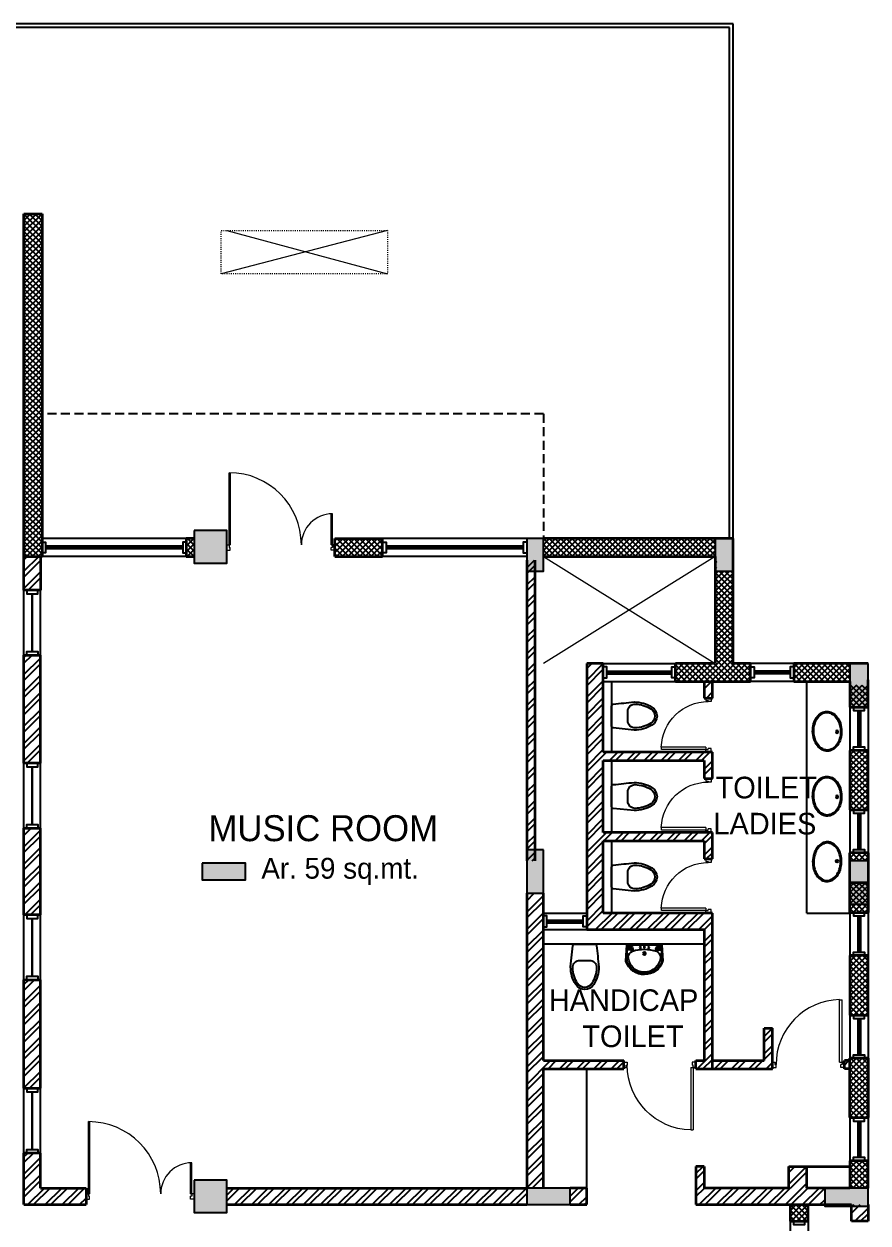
# Model space of a CAD drawing. Header units: millimetres. Extents: x -276609 to 1081398, y -453808 to 472098.
# Drawn here: x 501162 to 512862, y 24255 to 40870 of the extents above; entities that cross this region are included whole.
import ezdxf

# ---------------------------------------------------------------- set-up
doc = ezdxf.new("R2010")
doc.units = ezdxf.units.MM
doc.header["$MEASUREMENT"] = 0
doc.linetypes.add('ACAD_ISO03W100', pattern=[30, 12, -18])
doc.linetypes.add('HIDDEN', pattern=[0.375, 0.25, -0.125])
for name, color, linetype, lineweight in [('A-BEAM-1-8', 8, 'HIDDEN', 9), ('A-Detail Lines', 241, 'Continuous', 25), ('A-Door', 4, 'Continuous', 9), ('A-Wall Sec', 1, 'Continuous', 20), ('S-Concrete', 40, 'Continuous', 25), ('SWING LINES', 131, 'ACAD_ISO03W100', 9)]:
    doc.layers.add(name, color=color, linetype=linetype, lineweight=lineweight)
for name, color, linetype in [('A-Elevation', 4, 'Continuous'), ('A-Railing', 4, 'Continuous'), ('A-Sanitory', 181, 'Continuous'), ('A-Wall Patt', 8, 'Continuous'), ('A-Window', 4, 'Continuous'), ('AREA', 7, 'Continuous'), ('S-Conc Patt', 9, 'Continuous'), ('text', 252, 'Continuous')]:
    doc.layers.add(name, color=color, linetype=linetype)
doc.styles.get("Standard").update_dxf_attribs({"font": ''})
doc.styles.get('Standard').set_extended_font_data('Gill Sans MT')
pattern_1 = [(45, (-3066.9, 75084.49), (-119.32427, 119.32427), []), (45, (-2987.35, 75084.49), (-119.32427, 119.32427), [])]

# ---------------------------------------------------------------- blocks, each defined once
blk = doc.blocks.new('basin2')
for points in [[(278, -206, 0.12976), (261, -133, 0.106426), (201, -63, 0.084431), (116, -18, 0.073534), (7, 0, 0.073534), (-102, -14, 0.084431), (-188, -55, 0.106426), (-251, -122, 0.12976), (-272, -195, 0.12976), (-254, -269, 0.106426), (-194, -339, 0.084431), (-109, -383, 0.073534), (-1, -402, 0.073534), (108, -388, 0.084431), (195, -347, 0.106426), (258, -279, 0.12976)], [(263, -201, 0.119977), (247, -140, 0.106426), (192, -75, 0.084431), (111, -33, 0.073534), (7, -15, 0.073534), (-97, -28, 0.084431), (-180, -67, 0.106426), (-238, -130, 0.12976), (-257, -196, 0.009633), (-257, -201, 0.119977), (-240, -262, 0.106426), (-185, -327, 0.084431), (-104, -369, 0.073534), (0, -387, 0.073534), (104, -373, 0.084431), (187, -334, 0.106426), (245, -272, 0.12976), (263, -206, 0.009633)]]:
    blk.add_lwpolyline(points, format="xyb", close=True)
for radius in [17.8, 12.2]:
    blk.add_circle((-4, -64), radius)
blk = doc.blocks.new('basin9')
for points in [[(-3, -412, 0.340881), (255, -229, 0.074195), (255, -226), (242, 0), (-242, 0), (-255, -223, 0.082611), (-253, -232, 0.330812), (-3, -412)], [(0, -382, 0.391482), (225, -169, 0.252869), (166, -89, 0.087242), (0, -63, 0.079484), (-166, -89, 0.2542), (-224, -169, 0.39026), (0, -382)], [(-218, -50, -0.907437), (-215, -46), (-191, -65, -0.907437), (-194, -69)], [(-208, -42, -0.907437), (-205, -38), (-181, -57, -0.907437), (-185, -61)], [(-199, -34, -0.907437), (-196, -30), (-172, -49, -0.907437), (-175, -53)], [(199, -34, 0.907437), (196, -30), (172, -49, 0.907437), (175, -53)], [(208, -42, 0.907437), (205, -38), (181, -57, 0.907437), (185, -61)], [(218, -50, 0.907437), (215, -46), (191, -65, 0.907437), (194, -69)]]:
    blk.add_lwpolyline(points, format="xyb", close=True)
for points in [[(-151, -84), (-157, -75, -0.183787), (-158, -68, 0.126662), (-159, -62), (-167, -36, 0.35453), (-179, -25), (-222, -25, 0.414214), (-232, -35), (-243, -231, 0.329849), (-2, -402, 0.338736), (245, -227, 0.075632), (245, -224), (232, -35, 0.414214), (222, -25), (179, -25, 0.35453), (167, -36), (159, -62, 0.126662), (158, -68, -0.183787), (157, -75), (151, -84)], [(-157, -86), (-159, -84, 0.220542), (-166, -79), (-222, -71, -0.361119), (-234, -60)], [(157, -86), (159, -84, -0.220542), (166, -79), (222, -71, 0.358803), (234, -59, 0.358803)]]:
    blk.add_lwpolyline(points, format="xyb")
for centre, radius in [((-60, -40), 10.1), ((0, -122), 19.6), ((0, -122), 15.3), ((0, -31), 10.1), ((58, -38), 10.1)]:
    blk.add_circle(centre, radius)
blk = doc.blocks.new('wc-wh')
at = {"color": 0, "linetype": 'ByBlock'}
for points in [[(315, 195), (22, 165, 0.384412), (0, 140), (0, -140, 0.383904), (22, -165, 0.001434), (314, -195, 0.140641), (560, -125, 0.259738), (630, 0, 0.259738), (560, 125, 0.139471)], [(225, 65), (225, -65, 0.422961), (328, -165, 0.13189), (544, -100, 0.259738), (600, 0, 0.259738), (544, 100, 0.13189), (328, 165, 0.422961)]]:
    blk.add_lwpolyline(points, format="xyb", close=True, dxfattribs=at)
blk.add_arc((316, -170), 25, 264.2811, 270.16, dxfattribs=at)
blk = doc.blocks.new('din v1')
at = {"layer": 'A-Window', "color": 2, "lineweight": 60}
blk.add_line((474051, 158052), (474051, 157552), dxfattribs=at)
at = {"layer": 'A-Window'}
for points in [[(473926, 158102), (473926, 157502)], [(473976, 158102), (473976, 158052), (474126, 158052), (474126, 158102)], [(474176, 158102), (474176, 157502)], [(473976, 157502), (473976, 157552), (474126, 157552), (474126, 157502)]]:
    blk.add_lwpolyline(points, dxfattribs=at)
blk = doc.blocks.new('din w1')
at = {"layer": 'A-Window', "color": 2, "lineweight": 60}
blk.add_line((476279, 163779), (476779, 163779), dxfattribs=at)
at = {"layer": 'A-Window'}
for points in [[(476229, 163904), (476829, 163904)], [(476229, 163704), (476279, 163704), (476279, 163854), (476229, 163854)], [(476829, 163704), (476779, 163704), (476779, 163854), (476829, 163854)], [(476229, 163654), (476829, 163654)]]:
    blk.add_lwpolyline(points, dxfattribs=at)
blk = doc.blocks.new('din v2')
at = {"layer": 'A-Window', "color": 2, "lineweight": 60}
blk.add_line((477919, 162849), (478819, 162849), dxfattribs=at)
at = {"layer": 'A-Window'}
for points in [[(477869, 162974), (478869, 162974)], [(477869, 162774), (477919, 162774), (477919, 162924), (477869, 162924)], [(478869, 162774), (478819, 162774), (478819, 162924), (478869, 162924)], [(477869, 162724), (478869, 162724)]]:
    blk.add_lwpolyline(points, dxfattribs=at)
blk = doc.blocks.new('ABL_Door_S - 750 x 2100-5-3 Second Floor Lvl')
at = {"layer": 'A-Door', "color": 5, "lineweight": 18}
for p, q in [((-375, 38), (-325, 38)), ((-375, -38), (-375, 38)), ((-325, 38), (-325, -3)), ((325, 38), (325, -3)), ((375, 38), (325, 38)), ((375, -38), (375, 38)), ((-375, -38), (-340, -38)), ((-340, -3), (-325, -3)), ((-340, -38), (-340, -3)), ((-340, -38), (-340, -652)), ((-305, -38), (-340, -38)), ((-305, -38), (-305, -652)), ((340, -3), (325, -3)), ((340, -38), (340, -3)), ((375, -38), (340, -38))]:
    blk.add_line(p, q, dxfattribs=at)
blk.add_lwpolyline([(-340, -652), (-305, -652)], dxfattribs=at)
at = {"layer": 'A-Door', "lineweight": 18}
blk.add_arc((-325, -3), 650, 271.7632, 0, dxfattribs=at)
blk = doc.blocks.new('ABL_Door_S - 1000 x 2100-11-3 Second Floor Lvl')
at = {"layer": 'A-Door', "color": 5}
for p, q in [((-500, 38), (-450, 38)), ((-500, -38), (-500, 38)), ((-450, 38), (-450, -3)), ((450, 38), (450, -3)), ((500, 38), (450, 38)), ((500, -38), (500, 38)), ((-500, -38), (-465, -38)), ((-465, -3), (-450, -3)), ((-465, -38), (-465, -3)), ((-430, -38), (-465, -38)), ((465, -3), (450, -3)), ((465, -38), (465, -3)), ((500, -38), (465, -38))]:
    blk.add_line(p, q, dxfattribs=at)
at = {"layer": 'A-Door', "color": 5, "lineweight": 18}
for p, q in [((-465, -38), (-465, -902)), ((-430, -38), (-430, -902)), ((-430, -902), (-465, -902))]:
    blk.add_line(p, q, dxfattribs=at)
at = {"layer": 'A-Door'}
blk.add_arc((-450, -3), 900, 271.2733, 0, dxfattribs=at)
blk = doc.blocks.new('Big Door Garbage')
at = {"layer": 'A-Door', "color": 5, "lineweight": 18}
for p, q in [((-12550, 128778), (-12500, 128778)), ((-12550, 128703), (-12550, 128778)), ((-12500, 128778), (-12500, 128738)), ((-11100, 128778), (-11100, 128738)), ((-11050, 128778), (-11100, 128778)), ((-11050, 128703), (-11050, 128778)), ((-12550, 128703), (-12515, 128703)), ((-12515, 128738), (-12500, 128738)), ((-12515, 128703), (-12515, 128738)), ((-12515, 128703), (-12515, 128273)), ((-12499, 128703), (-12515, 128703)), ((-12499, 128703), (-12499, 128273)), ((-11101, 128703), (-11101, 127703)), ((-11101, 128703), (-11085, 128703)), ((-11085, 128738), (-11100, 128738)), ((-11085, 128703), (-11085, 128738)), ((-11050, 128703), (-11085, 128703)), ((-11085, 128703), (-11085, 127703))]:
    blk.add_line(p, q, dxfattribs=at)
at = {"layer": 'A-Door', "lineweight": 18}
for centre, radius, start, end in [((-12515, 128703), 430, 270, 0), ((-11085, 128703), 1000, 180, 270)]:
    blk.add_arc(centre, radius, start, end, dxfattribs=at)
blk = doc.blocks.new('din w6')
at = {"layer": 'A-Window', "color": 2, "lineweight": 30}
blk.add_line((50, 125), (850, 125), dxfattribs=at)
at = {"layer": 'A-Window'}
for points in [[(0, 240), (900, 240)], [(0, 200), (50, 200), (50, 50), (0, 50)], [(900, 200), (850, 200), (850, 50), (900, 50)], [(0, 10), (900, 10)]]:
    blk.add_lwpolyline(points, dxfattribs=at)

msp = doc.modelspace()

# ---------------------------------------------------------------- hatches: boundary and pattern name
at = {"layer": 'A-Wall Patt'}
h = msp.add_hatch(dxfattribs=at)
h.set_pattern_fill('ANSI37', color=256, scale=450, style=0)
h.set_pattern_definition([(45, (440.71, 78999.214), (-39.7747564, 39.7747564), []), (135, (440.71, 78999.214), (-39.7747564, -39.7747564), [])])
h.paths.add_polyline_path([(506131.9, 33739.7), (505471.9, 33739.7), (505471.9, 33489.7), (506131.9, 33489.7)])
h.paths.add_polyline_path([(510741.9, 33739.7), (508361.9, 33739.7), (508361.9, 33489.7), (510741.9, 33489.7)])
h.paths.add_polyline_path([(512611.9, 26537.2), (512611.9, 25714.7), (512861.9, 25714.7), (512861.9, 26537.2)])
h.paths.add_polyline_path([(504636.1, 16709.7), (504636.1, 16959.7), (503896.9, 16959.7), (503896.9, 16709.7)])
h.paths.add_polyline_path([(507036.1, 16709.7), (507036.1, 16959.7), (505236.1, 16959.7), (505236.1, 16709.7)])
h.paths.add_polyline_path([(512861.9, 19474.7), (512611.9, 19474.7), (512611.9, 18689.7), (512861.9, 18689.7)])
h.paths.add_polyline_path([(512861.9, 21209.7), (512611.9, 21209.7), (512611.9, 20674.7), (512861.9, 20674.7)])
h.paths.add_polyline_path([(512031.9, 21669.7), (511781.9, 21669.7), (511781.9, 21439.7), (512031.9, 21439.7)])
h.paths.add_polyline_path([(512031.9, 24509.7), (511781.9, 24509.7), (511781.9, 24279.7), (512031.9, 24279.7)])
h.paths.add_polyline_path([(512861.9, 25114.5), (512611.9, 25114.5), (512611.9, 24739.7), (512861.9, 24739.7)])
h.paths.add_polyline_path([(512861.9, 27959.7), (512611.9, 27959.7), (512611.9, 27137.2), (512861.9, 27137.2)])
h.paths.add_polyline_path([(512861.9, 28974.7), (512611.9, 28974.7), (512611.9, 28559.7), (512861.9, 28559.7)])
h.paths.add_polyline_path([(512861.9, 29382.2), (512611.9, 29382.2), (512611.9, 29274.7), (512861.9, 29274.7)])
h.paths.add_polyline_path([(512861.9, 29982.2), (512861.9, 30804.7), (512611.9, 30804.7), (512611.9, 29982.2)])
h.paths.add_polyline_path([(512861.9, 31709.7), (512611.9, 31709.7), (512611.9, 31404.7), (512861.9, 31404.7)])
h.paths.add_polyline_path([(512611.9, 31759.7), (512611.9, 32009.7), (511831.9, 32009.7), (511831.9, 31759.7)])
h.paths.add_polyline_path([(501411.9, 33489.7), (501411.9, 38239.7), (501161.9, 38239.7), (501161.9, 33489.7)])
h.paths.add_polyline_path([(508396.9, 16939.7), (508546.9, 16939.7), (508546.9, 16709.7), (509436.1, 16709.7), (509436.1, 16959.7), (508396.9, 16959.7)])
h.paths.add_polyline_path([(507946.9, 16709.7), (507946.9, 16939.7), (508096.9, 16939.7), (508096.9, 16959.7), (507636.1, 16959.7), (507636.1, 16709.7)])
h.paths.add_polyline_path([(512631.9, 17009.7), (512631.9, 17309.7), (512861.9, 17309.7), (512861.9, 17489.7), (512611.9, 17489.7), (512611.9, 17009.7)])
h.paths.add_polyline_path([(503521.9, 33489.7), (503521.9, 33739.7), (503411.9, 33739.7), (503411.9, 33489.7)])
h.paths.add_polyline_path([(510761.9, 33289.7), (510761.9, 33439.7), (510741.9, 33439.7), (510741.9, 32009.7), (510191.9, 32009.7), (510191.9, 31759.7), (511231.9, 31759.7), (511231.9, 32009.7), (510991.9, 32009.7), (510991.9, 33289.7)])
h.paths.add_polyline_path([(512436.1, 16959.7), (512436.1, 16709.7), (512611.9, 16709.7), (512611.9, 16959.7)])
h.paths.add_polyline_path([(511836.1, 16709.7), (511836.1, 16959.7), (510036.1, 16959.7), (510036.1, 16709.7)])
h = msp.add_hatch(dxfattribs=at)
h.set_pattern_fill('ANSI32', color=256, scale=450, angle=360, style=0)
h.set_pattern_definition(pattern_1)
h.paths.add_polyline_path([(512861.9, 24509.7), (512746.9, 24509.7), (512746.9, 24279.7), (512861.9, 24279.7)])
h.paths.add_polyline_path([(512746.9, 24509.7), (512631.9, 24509.7), (512631.9, 24279.7), (512746.9, 24279.7)])
h.paths.add_polyline_path([(501391.9, 33489.7), (501161.9, 33489.7), (501161.9, 33024.7), (501391.9, 33024.7)])
h.paths.add_polyline_path([(501391.9, 32124.7), (501161.9, 32124.7), (501161.9, 31259.7), (501161.9, 30624.7), (501391.9, 30624.7), (501391.9, 31374.7)])
h.paths.add_polyline_path([(501391.9, 29724.7), (501161.9, 29724.7), (501161.9, 28524.7), (501391.9, 28524.7)])
h.paths.add_polyline_path([(501391.9, 27624.7), (501161.9, 27624.7), (501161.9, 26124.7), (501391.9, 26124.7)])
h.paths.add_polyline_path([(503971.9, 24739.7), (503971.9, 24509.7), (508131.9, 24509.7), (508131.9, 24739.7)])
h.paths.add_polyline_path([(502021.9, 24509.7), (502021.9, 24739.7), (501391.9, 24739.7), (501391.9, 25224.7), (501161.9, 25224.7), (501161.9, 24509.7)])
h.paths.add_polyline_path([(508731.9, 24739.7), (508731.9, 24509.7), (508961.9, 24509.7), (508961.9, 24739.7)])
h.paths.add_polyline_path([(512261.9, 24509.7), (512261.9, 24739.7), (512011.9, 24739.7), (512011.9, 25039.5), (511761.9, 25039.5), (511761.9, 24739.7), (510591.9, 24739.7), (510591.9, 25039.5), (510476.9, 25039.5), (510476.9, 24509.7)])
h = msp.add_hatch(dxfattribs=at)
h.set_pattern_fill('ANSI32', color=256, scale=450, angle=360, style=0)
h.set_pattern_definition(pattern_1)
h.paths.add_polyline_path([(508246.9, 29274.7), (508246.9, 33439.7), (508131.9, 33439.7), (508131.9, 29274.7)])
h = msp.add_hatch(dxfattribs=at)
h.set_pattern_fill('ANSI32', color=256, scale=450, angle=360, style=0)
h.set_pattern_definition(pattern_1)
h.paths.add_polyline_path([(510706.9, 31759.7), (510591.9, 31759.7), (510591.9, 31529.7), (510706.9, 31529.7)])
h.paths.add_polyline_path([(512611.9, 26504.7), (512536.9, 26504.7), (512536.9, 26389.7), (512611.9, 26389.7)])
h.paths.add_polyline_path([(511536.9, 26954.7), (511421.9, 26954.7), (511421.9, 26504.7), (510706.9, 26504.7), (510706.9, 26389.7), (511536.9, 26389.7)])
h.paths.add_polyline_path([(510706.9, 27971.8), (510591.9, 27971.8), (510591.9, 26504.7), (510475.2, 26504.7), (510475.2, 26389.7), (510706.9, 26389.7)])
h.paths.add_polyline_path([(510706.9, 29664.7), (509191.9, 29664.7), (509191.9, 29549.7), (510591.9, 29549.7), (510591.9, 29299.7), (510706.9, 29299.7)])
h.paths.add_polyline_path([(510706.9, 30779.7), (509191.9, 30779.7), (509191.9, 30664.7), (510591.9, 30664.7), (510591.9, 30414.7), (510706.9, 30414.7)])
h.paths.add_polyline_path([(509191.9, 30779.7), (509191.9, 31894.7), (508961.9, 31894.7), (508961.9, 29124.7), (509191.9, 29124.7), (509191.9, 29664.7)])
h.paths.add_polyline_path([(509191.9, 32009.7), (508961.9, 32009.7), (508961.9, 31894.7), (509191.9, 31894.7)])
h.paths.add_polyline_path([(508961.9, 28549.7), (508961.9, 28549.7), (508961.9, 28319.7), (508961.9, 28319.7)])
edge = h.paths.add_edge_path()
edge.add_line((510706.9, 28549.7), (509191.9, 28549.7))
edge.add_line((509191.9, 28549.7), (509191.9, 28909.7))
edge.add_arc((509216.9, 28909.8), 25, 179.99997, 180.14091, ccw=False)
edge.add_line((509191.9, 28909.8), (509191.9, 29124.7))
edge.add_line((509191.9, 29124.7), (508961.9, 29124.7))
edge.add_line((508961.9, 29124.7), (508961.9, 28319.7))
edge.add_line((508961.9, 28319.7), (510591.9, 28319.7))
edge.add_line((510591.9, 28319.7), (510591.9, 27971.8))
edge.add_line((510591.9, 27971.8), (510706.9, 27971.8))
edge.add_line((510706.9, 27971.8), (510706.9, 28549.7))
h.paths.add_polyline_path([(510476.9, 28434.9), (510478, 28434.9), (510478, 28434.6), (510476.9, 28434.6)], flags=16)
h = msp.add_hatch(dxfattribs=at)
h.set_pattern_fill('ANSI32', color=256, scale=450, angle=360, style=0)
h.set_pattern_definition(pattern_1)
h.paths.add_polyline_path([(508361.9, 27971.8), (508246.9, 27971.8), (508246.9, 25813.5), (508361.9, 25829.7), (508361.9, 26389.7), (509476.9, 26389.7), (509476.9, 26504.7), (508361.9, 26504.7)])
h.paths.add_polyline_path([(508246.9, 27971.8), (508131.9, 27971.8), (508131.9, 25832.1, -0.0648261), (508136.4, 25797.8), (508246.9, 25813.5)])
h.paths.add_polyline_path([(508246.9, 25531), (508136.4, 25486, -0.0648261), (508131.9, 25451.8), (508131.9, 24739.7), (508246.9, 24739.7)])
h.paths.add_polyline_path([(508361.9, 25577.9), (508246.9, 25531), (508246.9, 24739.7), (508361.9, 24739.7)])
h.paths.add_polyline_path([(508361.9, 25829.7), (508246.9, 25813.5), (508246.9, 25531), (508361.9, 25577.9)])
h.paths.add_polyline_path([(508246.9, 25813.5), (508136.4, 25797.8, -0.0648261), (508131.9, 25763.6), (508131.9, 25520.2, -0.0648261), (508136.4, 25486), (508246.9, 25531)])
edge = h.paths.add_edge_path()
edge.add_line((508345.2, 28824.7), (508246.9, 28824.7))
edge.add_line((508246.9, 28824.7), (508246.9, 27971.8))
edge.add_line((508246.9, 27971.8), (508361.9, 27971.8))
edge.add_line((508361.9, 27971.8), (508361.9, 28766.2))
edge.add_arc((508592.1, 28863.6), 250, 188.94005, 202.93316, ccw=False)
h.paths.add_polyline_path([(508246.9, 28824.7), (508131.9, 28824.7), (508131.9, 27971.8), (508246.9, 27971.8)])
at = {"layer": 'S-Conc Patt'}
for points in [[(503521.9, 33849.7), (503521.9, 33399.7), (503971.9, 33399.7), (503971.9, 33849.7)], [(508131.9, 33289.7), (508361.9, 33289.7), (508361.9, 33739.7), (508131.9, 33739.7)], [(510741.9, 33289.7), (510991.9, 33289.7), (510991.9, 33739.7), (510741.9, 33739.7)], [(512861.9, 32009.7), (512611.9, 32009.7), (512611.9, 31409.7), (512861.9, 31409.7)], [(508361.9, 29424.7), (508131.9, 29424.7), (508131.9, 28824.7), (508361.9, 28824.7)], [(512861.9, 29274.7), (512611.9, 29274.7), (512611.9, 28674.7), (512861.9, 28674.7)], [(503631.9, 29239.7), (503631.9, 29009.7), (504231.9, 29009.7), (504231.9, 29239.7)], [(503521.9, 24849.7), (503521.9, 24399.7), (503971.9, 24399.7), (503971.9, 24849.7)], [(508131.9, 24739.7), (508131.9, 24509.7), (508731.9, 24509.7), (508731.9, 24739.7)], [(512261.9, 24739.7), (512261.9, 24489.7), (512861.9, 24489.7), (512861.9, 24739.7)]]:
    msp.add_hatch(color=8, dxfattribs=at).paths.add_polyline_path(points)

# ---------------------------------------------------------------- linework, layer by layer
at = {"layer": 'A-BEAM-1-8', "linetype": 'Continuous', "ltscale": 500}
for p, q in [((506201.9, 38009.7), (503896.9, 37409.7)), ((503971.9, 38009.7), (506201.9, 37409.7)), ((510741.9, 33489.7), (508361.9, 32009.7)), ((508361.9, 33489.7), (510741.9, 32009.7))]:
    msp.add_line(p, q, dxfattribs=at)
at = {"layer": 'A-Detail Lines', "linetype": 'HIDDEN', "ltscale": 500}
for q in [(501411.9, 35469.7), (508361.9, 33739.7)]:
    msp.add_line((508361.9, 35469.7), q, dxfattribs=at)
at = {"layer": 'A-Elevation'}
for p, q in [((509306.9, 31759.7), (509306.9, 30779.7)), ((512011.9, 28549.7), (512011.9, 31759.7)), ((509306.9, 30664.7), (509306.9, 29664.7)), ((509306.9, 29549.7), (509306.9, 28549.7)), ((512011.9, 28549.7), (512611.9, 28549.7)), ((510591.9, 28119.7), (508361.9, 28119.7)), ((508961.9, 24739.7), (508961.9, 26389.7)), ((511781.9, 24279.7), (511781.9, 21669.7)), ((512031.9, 24279.7), (512031.9, 21669.7))]:
    msp.add_line(p, q, dxfattribs=at)
at = {"layer": 'A-Railing'}
for p, q in [((510991.9, 40869.7), (496991.9, 40869.7)), ((510941.9, 40819.7), (496991.9, 40819.7)), ((510941.9, 33739.7), (510941.9, 40819.7)), ((510991.9, 33739.7), (510991.9, 40869.7))]:
    msp.add_line(p, q, dxfattribs=at)
at = {"layer": 'A-Wall Sec', "lineweight": 35}
for p, q in [((501161.9, 33024.7), (501161.9, 38239.7)), ((501161.9, 38239.7), (501411.9, 38239.7)), ((501411.9, 38239.7), (501411.9, 33489.7)), ((503411.9, 33739.7), (503411.9, 33489.7)), ((503521.9, 33739.7), (503411.9, 33739.7)), ((505471.9, 33739.7), (506131.9, 33739.7)), ((505471.9, 33489.7), (505471.9, 33739.7)), ((506131.9, 33489.7), (506131.9, 33739.7)), ((510991.9, 33739.7), (508361.9, 33739.7)), ((510991.9, 32009.7), (510991.9, 33739.7)), ((501161.9, 33489.7), (501411.9, 33489.7)), ((501391.9, 33489.7), (501391.9, 33024.7)), ((503411.9, 33489.7), (503521.9, 33489.7)), ((505471.9, 33489.7), (506131.9, 33489.7)), ((508131.9, 33439.7), (508131.9, 29274.7)), ((508246.9, 29274.7), (508246.9, 33439.7)), ((508361.9, 33489.7), (510741.9, 33489.7)), ((510741.9, 33489.7), (510741.9, 32009.7)), ((501391.9, 33024.7), (501161.9, 33024.7)), ((501161.9, 32124.7), (501391.9, 32124.7)), ((501161.9, 30624.7), (501161.9, 32124.7)), ((501391.9, 30624.7), (501391.9, 32124.7)), ((509191.9, 32009.7), (508961.9, 32009.7)), ((508961.9, 32009.7), (508961.9, 28549.7)), ((509191.9, 30779.7), (509191.9, 32009.7)), ((510741.9, 32009.7), (510191.9, 32009.7)), ((510191.9, 31759.7), (510191.9, 32009.7)), ((511231.9, 32009.7), (510991.9, 32009.7)), ((511231.9, 31759.7), (511231.9, 32009.7)), ((512861.9, 32009.7), (511831.9, 32009.7)), ((511831.9, 32009.7), (511831.9, 31759.7)), ((510191.9, 31759.7), (511231.9, 31759.7)), ((510591.9, 31759.7), (510591.9, 31529.7)), ((510706.9, 31529.7), (510706.9, 31759.7)), ((511831.9, 31759.7), (512611.9, 31759.7)), ((512611.9, 31759.7), (512611.9, 31404.7)), ((512861.9, 31404.7), (512861.9, 31779.7)), ((510591.9, 31529.7), (510706.9, 31529.7)), ((512611.9, 31404.7), (512861.9, 31404.7)), ((510706.9, 30779.7), (509191.9, 30779.7)), ((510706.9, 30414.7), (510706.9, 30779.7)), ((512861.9, 30804.7), (512611.9, 30804.7)), ((512611.9, 30804.7), (512611.9, 29982.2)), ((512861.9, 29982.2), (512861.9, 30804.7)), ((501391.9, 30624.7), (501161.9, 30624.7)), ((509191.9, 30664.7), (510591.9, 30664.7)), ((509191.9, 29664.7), (509191.9, 30664.7)), ((510591.9, 30664.7), (510591.9, 30414.7)), ((510591.9, 30414.7), (510706.9, 30414.7)), ((512611.9, 29982.2), (512861.9, 29982.2)), ((501161.9, 28524.7), (501161.9, 29724.7)), ((501161.9, 29724.7), (501391.9, 29724.7)), ((501391.9, 28524.7), (501391.9, 29724.7)), ((510706.9, 29664.7), (509191.9, 29664.7)), ((510706.9, 29299.7), (510706.9, 29664.7)), ((509191.9, 29549.7), (510591.9, 29549.7)), ((509191.9, 28549.7), (509191.9, 29549.7)), ((510591.9, 29549.7), (510591.9, 29299.7)), ((510591.9, 29299.7), (510706.9, 29299.7)), ((512861.9, 29382.2), (512611.9, 29382.2)), ((512611.9, 28559.7), (512611.9, 29382.2)), ((512861.9, 29382.2), (512861.9, 28559.7)), ((512611.9, 28974.7), (512861.9, 28974.7)), ((508131.9, 28824.7), (508131.9, 24739.7)), ((508361.9, 26504.7), (508361.9, 28824.7)), ((501391.9, 28524.7), (501161.9, 28524.7)), ((508961.9, 28549.7), (508961.9, 28549.7)), ((508961.9, 28549.7), (508961.9, 28319.7)), ((510706.9, 28549.7), (509191.9, 28549.7)), ((510706.9, 26389.7), (510706.9, 28549.7)), ((512611.9, 28559.7), (512861.9, 28559.7)), ((508961.9, 28319.7), (510591.9, 28319.7)), ((510591.9, 28319.7), (510591.9, 26504.7)), ((512861.9, 27959.7), (512611.9, 27959.7)), ((512611.9, 27959.7), (512611.9, 27137.2)), ((512861.9, 27137.2), (512861.9, 27959.7)), ((501161.9, 26124.7), (501161.9, 27624.7)), ((501161.9, 27624.7), (501391.9, 27624.7)), ((501391.9, 26124.7), (501391.9, 27624.7)), ((512611.9, 27137.2), (512861.9, 27137.2)), ((511421.9, 26504.7), (511421.9, 26954.7)), ((511421.9, 26954.7), (511536.9, 26954.7)), ((511536.9, 26389.7), (511536.9, 26954.7)), ((508361.9, 26504.7), (509476.9, 26504.7)), ((509476.9, 26389.7), (509476.9, 26504.7)), ((510475.2, 26504.7), (510591.9, 26504.7)), ((510475.2, 26389.7), (510475.2, 26504.7)), ((510706.9, 26504.7), (511421.9, 26504.7)), ((512536.9, 26389.7), (512536.9, 26504.7)), ((512611.9, 26504.7), (512536.9, 26504.7)), ((512861.9, 26537.2), (512611.9, 26537.2)), ((512611.9, 25714.7), (512611.9, 26537.2)), ((512861.9, 26537.2), (512861.9, 25714.7)), ((508361.9, 24739.7), (508361.9, 26389.7)), ((508361.9, 26389.7), (509476.9, 26389.7)), ((510475.2, 26389.7), (511536.9, 26389.7)), ((512611.9, 26389.7), (512536.9, 26389.7)), ((501161.9, 26124.7), (501391.9, 26124.7)), ((512611.9, 25714.7), (512861.9, 25714.7)), ((501161.9, 24509.7), (501161.9, 25224.7)), ((501391.9, 25224.7), (501161.9, 25224.7)), ((501391.9, 24739.7), (501391.9, 25224.7)), ((512861.9, 25114.5), (512611.9, 25114.5)), ((512611.9, 25114.5), (512611.9, 24739.7)), ((512861.9, 24739.7), (512861.9, 25114.5)), ((510476.9, 25039.5), (510476.9, 24509.7)), ((510591.9, 25039.5), (510476.9, 25039.5)), ((510591.9, 25039.5), (510591.9, 24739.7)), ((511761.9, 24739.7), (511761.9, 25039.5)), ((511761.9, 25039.5), (512611.9, 25039.5)), ((512011.9, 24739.7), (512011.9, 25039.5)), ((501391.9, 24739.7), (502021.9, 24739.7)), ((502021.9, 24739.7), (502021.9, 24509.7)), ((503971.9, 24739.7), (508131.9, 24739.7)), ((508961.9, 24739.7), (508731.9, 24739.7)), ((508961.9, 24509.7), (508961.9, 24739.7)), ((511761.9, 24739.7), (510591.9, 24739.7)), ((512611.9, 24739.7), (512011.9, 24739.7)), ((501161.9, 24509.7), (502021.9, 24509.7)), ((503971.9, 24509.7), (508131.9, 24509.7)), ((508731.9, 24509.7), (508961.9, 24509.7)), ((510476.9, 24509.7), (511781.9, 24509.7)), ((510476.9, 24509.7), (512631.9, 24509.7)), ((511781.9, 24509.7), (511781.9, 24279.7)), ((512031.9, 24279.7), (512031.9, 24509.7)), ((512631.9, 24279.7), (512631.9, 24509.7)), ((512861.9, 24509.7), (512861.9, 24279.7)), ((511781.9, 24279.7), (512031.9, 24279.7)), ((512861.9, 24279.7), (512631.9, 24279.7))]:
    msp.add_line(p, q, dxfattribs=at)
at = {"layer": 'A-Window', "color": 2, "lineweight": 60}
for p, q in [((503361.9, 33614.7), (501461.9, 33614.7)), ((508081.9, 33614.7), (506181.9, 33614.7)), ((508411.9, 28434.7), (508911.9, 28434.7))]:
    msp.add_line(p, q, dxfattribs=at)
at = {"layer": 'A-Window'}
for points in [[(503411.9, 33739.7), (501411.9, 33739.7)], [(508131.9, 33739.7), (506131.9, 33739.7)], [(501411.9, 33689.7), (501461.9, 33689.7), (501461.9, 33539.7), (501411.9, 33539.7)], [(503411.9, 33689.7), (503361.9, 33689.7), (503361.9, 33539.7), (503411.9, 33539.7)], [(506131.9, 33689.7), (506181.9, 33689.7), (506181.9, 33539.7), (506131.9, 33539.7)], [(508131.9, 33689.7), (508081.9, 33689.7), (508081.9, 33539.7), (508131.9, 33539.7)], [(503411.9, 33489.7), (501411.9, 33489.7)], [(508131.9, 33489.7), (506131.9, 33489.7)], [(508361.9, 28549.7), (508961.9, 28549.7)], [(508361.9, 28359.7), (508411.9, 28359.7), (508411.9, 28509.7), (508361.9, 28509.7)], [(508961.9, 28359.7), (508911.9, 28359.7), (508911.9, 28509.7), (508961.9, 28509.7)], [(508361.9, 28319.7), (508961.9, 28319.7)], [(511981.9, 24279.7), (511981.9, 24229.7), (511831.9, 24229.7), (511831.9, 24279.7)]]:
    msp.add_lwpolyline(points, dxfattribs=at)
at = {"layer": 'S-Concrete'}
for points in [[(503521.9, 33849.7), (503521.9, 33399.7), (503971.9, 33399.7), (503971.9, 33849.7)], [(508131.9, 33289.7), (508361.9, 33289.7), (508361.9, 33739.7), (508131.9, 33739.7)], [(510741.9, 33289.7), (510991.9, 33289.7), (510991.9, 33739.7), (510741.9, 33739.7)], [(512861.9, 32009.7), (512611.9, 32009.7), (512611.9, 31409.7), (512861.9, 31409.7)], [(508361.9, 29424.7), (508131.9, 29424.7), (508131.9, 28824.7), (508361.9, 28824.7)], [(512861.9, 29274.7), (512611.9, 29274.7), (512611.9, 28674.7), (512861.9, 28674.7)], [(503631.9, 29239.7), (503631.9, 29009.7), (504231.9, 29009.7), (504231.9, 29239.7)], [(503521.9, 24849.7), (503521.9, 24399.7), (503971.9, 24399.7), (503971.9, 24849.7)], [(508131.9, 24739.7), (508131.9, 24509.7), (508731.9, 24509.7), (508731.9, 24739.7)], [(512261.9, 24739.7), (512261.9, 24489.7), (512861.9, 24489.7), (512861.9, 24739.7)]]:
    msp.add_lwpolyline(points, close=True, dxfattribs=at)
at = {"layer": 'SWING LINES'}
for p, q in [((503896.9, 38009.7), (506201.9, 38009.7)), ((503896.9, 37409.7), (503896.9, 38009.7)), ((506201.9, 38009.7), (506201.9, 37409.7)), ((506201.9, 37409.7), (503896.9, 37409.7))]:
    msp.add_line(p, q, dxfattribs=at)

# ---------------------------------------------------------------- block references
at = {"layer": 'A-Door'}
for name, p, rotation in [('Big Door Garbage', (492921.9, 162355.1), 180), ('din w6', (501401.9, 32124.7), 90), ('din w6', (501401.9, 29724.7), 90), ('din w6', (501401.9, 27624.7), 90), ('ABL_Door_S - 1000 x 2100-11-3 Second Floor Lvl', (512036.9, 26447.2), 180), ('din w6', (501401.9, 25224.7), 90), ('Big Door Garbage', (490971.9, 153362.6), 180)]:
    msp.add_blockref(name, p, dxfattribs=dict(at, rotation=rotation))
at = {"layer": 'A-Door', "xscale": -1, "rotation": 270}
for p in [(510649.4, 31154.7), (510649.4, 30039.7), (510649.4, 28924.7)]:
    msp.add_blockref('ABL_Door_S - 750 x 2100-5-3 Second Floor Lvl', p, dxfattribs=at)
at = {"layer": 'A-Door', "xscale": -1}
msp.add_blockref('ABL_Door_S - 1000 x 2100-11-3 Second Floor Lvl', (509975.2, 26447.2), dxfattribs=at)
at = {"layer": 'A-Sanitory', "xscale": -1}
for name, p, rotation in [('wc-wh', (509306.9, 31279.7), 179.9999690490378), ('basin2', (512496.1, 31065.2), 270), ('basin2', (512496.1, 30165.2), 270), ('wc-wh', (509306.9, 30164.7), 179.9999690490378), ('wc-wh', (509306.9, 29049.7), 179.9999690490378), ('wc-wh', (508934.7, 28119.7), 89.99996905070535)]:
    msp.add_blockref(name, p, dxfattribs=dict(at, rotation=rotation))
at = {"layer": 'A-Sanitory', "rotation": 270}
msp.add_blockref('basin2', (512496.1, 29264.2), dxfattribs=at)
at = {"layer": 'A-Sanitory', "xscale": -1}
msp.add_blockref('basin9', (509762, 28110.7), dxfattribs=at)
at = {"layer": 'A-Window'}
for name, p in [('din v2', (31323.1, -130964.5)), ('din v1', (38685.9, -126697)), ('din v1', (38685.9, -128119.5)), ('din v1', (38685.9, -129542)), ('din v1', (38685.9, -130964.5)), ('din v1', (38685.9, -132387))]:
    msp.add_blockref(name, p, dxfattribs=at)
at = {"layer": 'A-Window', "rotation": 180}
msp.add_blockref('din w1', (988060.7, 195663.9), dxfattribs=at)

# ---------------------------------------------------------------- texts
at = {"layer": 'AREA', "insert": (504452.4, 29314.3), "char_height": 288, "width": 6203.897, "attachment_point": 1}
msp.add_mtext('{\\fCentury Gothic|b0|i0|c0|p34;Ar. 59 sq.mt.}', dxfattribs=at)
at = {"layer": 'text', "char_height": 300, "width": 7754.871, "attachment_point": 1}
for s, insert in [('\\pi3269.2;{\\fCentury Gothic|b0|i0|c0|p34;TOILET \\P\\pi3239.6;LADIES}', (507478.9, 30438.9)), ('\\pi2805.1;{\\fCentury Gothic|b0|i0|c0|p34;HANDICAP\\P\\pi3269.2;TOILET }', (505632.2, 27492.4))]:
    msp.add_mtext(s, dxfattribs=dict(at, insert=insert))
at = {"layer": 'text', "insert": (503719.1, 29905.9), "char_height": 360, "attachment_point": 1}
msp.add_mtext('{\\fCentury Gothic|b0|i0|c0|p34;MUSIC ROOM}', dxfattribs=at)

doc.saveas('drawing.dxf')
